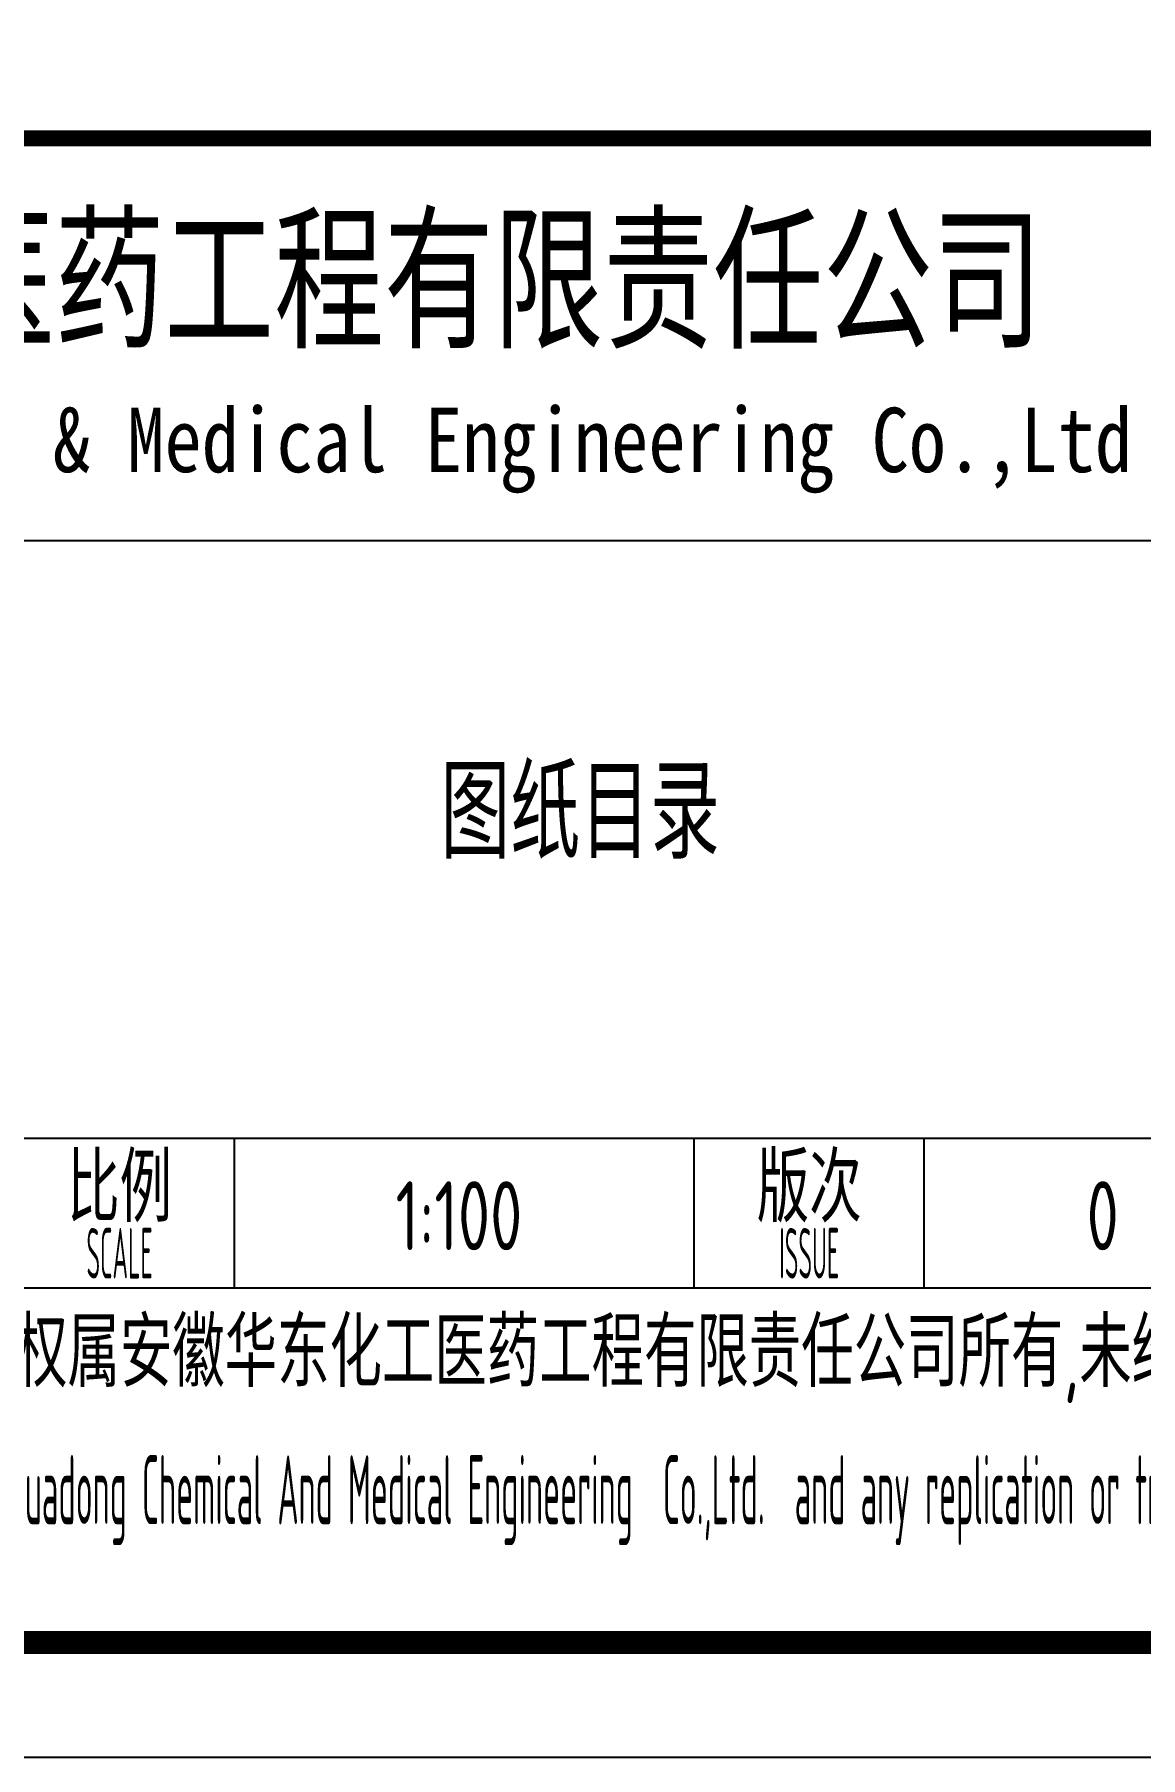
# Model space of a CAD drawing. Extents: x 84552 to 1115094, y -331058 to 102248.
# Drawn here: x 88617 to 91023, y 56435 to 60183 of the extents above; entities that cross this region are included whole.
import ezdxf
from ezdxf.enums import TextEntityAlignment as Align

# ---------------------------------------------------------------- set-up
doc = ezdxf.new("R2010")
doc.units = 0
doc.header["$LTSCALE"] = 1000
doc.header["$MEASUREMENT"] = 0
doc.layers.add('TEXT', color=7, linetype='Continuous')
doc.layers.add('图框', color=107, linetype='Continuous')
doc.styles.add('sceie', font='sceie.shx', dxfattribs={"width": 0.7, "bigfont": 'sceic.shx'})
doc.styles.add('宋体', font='', dxfattribs={"width": 0.6})
doc.styles.get('宋体').set_extended_font_data('SimSun')

msp = doc.modelspace()

# ---------------------------------------------------------------- linework, layer by layer
for p, q in [((85802.3, 59081.8), (91302.3, 59081.8)), ((88552.3, 57781.8), (94802.3, 57781.8)), ((89052.3, 57456.8), (89052.3, 57781.8)), ((90052.3, 57456.8), (90052.3, 57781.8)), ((90552.3, 57456.8), (90552.3, 57781.8)), ((85802.3, 57456.8), (94802.3, 57456.8)), ((85802.3, 56684.7), (94802.3, 56684.7))]:
    msp.add_line(p, q)
at = {"const_width": 35}
msp.add_lwpolyline([(94802.3, 59956.8), (85802.3, 59956.8)], dxfattribs=at)
at = {"layer": '图框', "color": 0}
msp.add_lwpolyline([(84552.3, 56434.7), (84552.3, 71284.7), (95052.3, 71284.7), (95052.3, 56434.7)], close=True, dxfattribs=at)
at = {"layer": '图框', "color": 0, "const_width": 50}
msp.add_lwpolyline([(85802.3, 56684.7), (94802.3, 56684.7), (94802.3, 71034.7), (85802.3, 71034.7)], close=True, dxfattribs=at)

# ---------------------------------------------------------------- texts
for s, height, style, width, p in [('安徽华东化工医药工程有限责任公司', 250, '宋体', 0.7, (88899.8, 59656.8)), ('Anhui Huadong Chemical & Medical Engineering Co.,Ltd', 140, '宋体', 0.85, (88899.8, 59281.8)), ('比例', 150, 'sceie', 0.8, (88802.3, 57681.8)), ('版次', 150, 'sceie', 0.8, (90302.3, 57681.8)), ('0', 150, 'sceie', 0.8, (90940.6, 57613.3)), ('SCALE', 110, 'sceie', 0.4, (88802.3, 57531.8)), ('ISSUE', 110, 'sceie', 0.4, (90302.3, 57531.8)), ('本文件专有权属安徽华东化工医药工程有限责任公司所有,未经许可不得复制或转让给第三方', 150, 'sceie', 0.8, (90302.3, 57306.8)), ('The proprietary right of this document belongs to Anhui Huadong Chemical And Medical Engineering  Co.,Ltd.  and any replication or transfer to the 3rd. side is forbidden without its permission. ', 150, 'sceie', 0.4, (89850.8, 56995))]:
    msp.add_text(s, height=height, dxfattribs=dict(style=style, width=width)).set_placement(p, align=Align.MIDDLE)
at = {"color": 0, "style": 'sceie', "width": 0.8}
msp.add_text('1:100', height=150, dxfattribs=at).set_placement((89540.3, 57613.3), align=Align.MIDDLE)
at = {"layer": 'TEXT', "color": 0, "style": 'sceie', "width": 0.8}
msp.add_text('图纸目录', height=200, dxfattribs=at).set_placement((89804, 58500.5), align=Align.MIDDLE)

doc.saveas('drawing.dxf')
